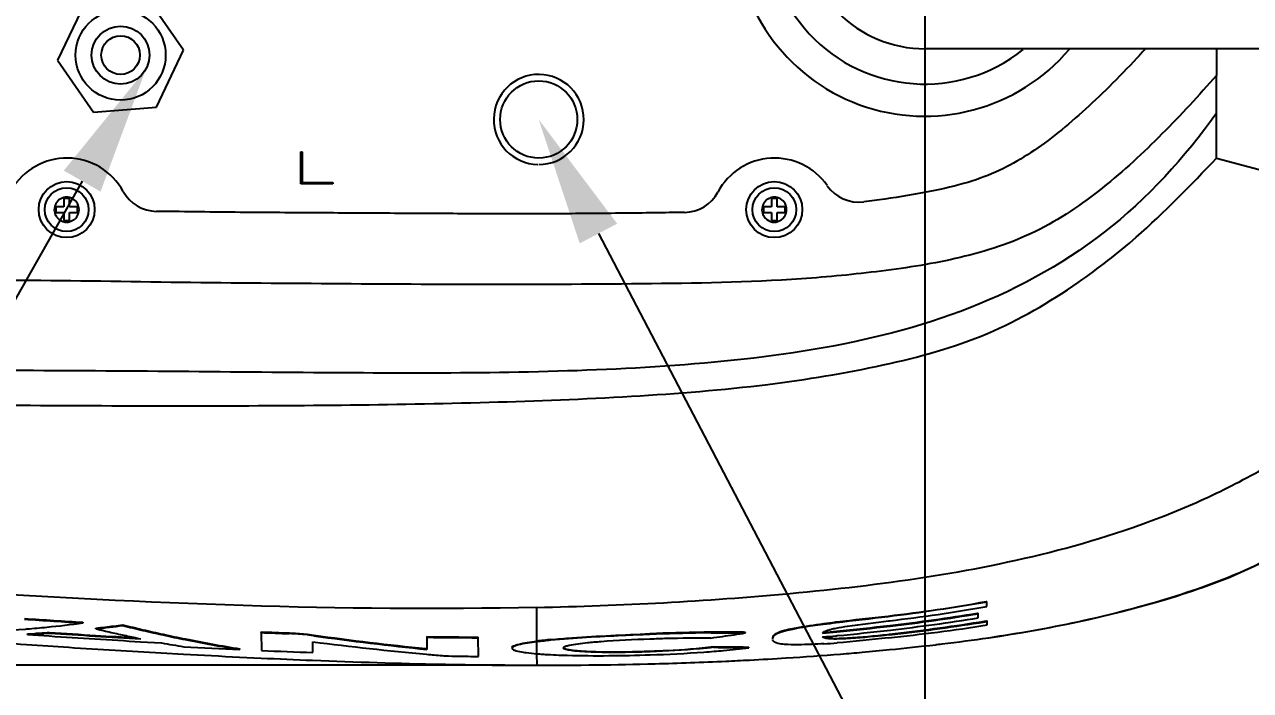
# Model space of a CAD drawing. Header units: millimetres. Extents: x 4061 to 8240, y 107 to 1541.
# Drawn here: x 6766.3 to 6823.4, y 634.3 to 665.3 of the extents above; entities that cross this region are included whole.
import ezdxf
from ezdxf import colors
from ezdxf.entities.mleader import LeaderData, LeaderLine
from ezdxf.math import Vec2, Vec3

# ---------------------------------------------------------------- set-up
doc = ezdxf.new("R2010")
doc.units = ezdxf.units.MM
doc.linetypes.add('CENTER2', pattern=[28.575, 19.05, -3.175, 3.175, -3.175])
doc.layers.add('中心线层', color=7, linetype='CENTER2', lineweight=0)
doc.layers.add('轮廓实线层', color=7, linetype='Continuous', lineweight=30)
doc.styles.add('思源黑', font='SourceHanSansCN-Normal.ttf')
doc.dimstyles.new('尺寸标注_3_10比例', dxfattribs={"dimtxt": 7, "dimasz": 6, "dimexe": 2, "dimexo": 1.5, "dimgap": 1, "dimtad": 1, "dimdec": 1, "dimlfac": 3.333333, "dimdsep": 46, "dimtxsty": '思源黑', "dimcen": 0.09, "dimadec": 0, "dimazin": 0, "dimtp": 0.01, "dimtm": 0.01, "dimtfac": 1, "dimtdec": 1, "dimtofl": 0, "dimtmove": 0, "dimatfit": 3, "dimfxl": 0, "dimtolj": 1, "dimarcsym": 0})

# ---------------------------------------------------------------- blocks, each defined once
blk = doc.blocks.new('*D1403')
at = {"layer": 'Defpoints', "color": 0}
for p in [(6673.255, 669.869), (6808.255, 669.869), (6808.255, 583.463)]:
    blk.add_point(p, dxfattribs=at)
at = {"layer": '轮廓实线层', "color": 0, "lineweight": -2}
for p, q in [((6673.255, 668.369), (6673.255, 581.463)), ((6808.255, 668.369), (6808.255, 581.463)), ((6679.255, 583.463), (6802.255, 583.463))]:
    blk.add_line(p, q, dxfattribs=at)
at = {"layer": '轮廓实线层', "color": 0}
for points in [[(6679.255, 584.463), (6679.255, 582.463), (6673.255, 583.463)], [(6802.255, 582.463), (6802.255, 584.463), (6808.255, 583.463)]]:
    blk.add_solid(points, dxfattribs=at)
at = {"layer": '轮廓实线层', "color": 0, "insert": (6740.755, 588.089), "char_height": 7, "attachment_point": 5, "style": '思源黑'}
blk.add_mtext('\\A1;450', dxfattribs=at)
blk = doc.blocks.new('*D1406')
at = {"layer": 'Defpoints', "color": 0}
for p in [(6808.255, 669.869), (6973.255, 669.869), (6973.255, 583.587)]:
    blk.add_point(p, dxfattribs=at)
at = {"layer": '轮廓实线层', "color": 0, "lineweight": -2}
for p, q in [((6808.255, 668.369), (6808.255, 581.587)), ((6973.255, 668.369), (6973.255, 581.587)), ((6814.255, 583.587), (6967.255, 583.587))]:
    blk.add_line(p, q, dxfattribs=at)
at = {"layer": '轮廓实线层', "color": 0}
for points in [[(6814.255, 584.587), (6814.255, 582.587), (6808.255, 583.587)], [(6967.255, 582.587), (6967.255, 584.587), (6973.255, 583.587)]]:
    blk.add_solid(points, dxfattribs=at)
at = {"layer": '轮廓实线层', "color": 0, "insert": (6890.755, 588.213), "char_height": 7, "attachment_point": 5, "style": '思源黑'}
blk.add_mtext('\\A1;\\A1;750', dxfattribs=at)
blk = doc.blocks.new('*D1413')
at = {"layer": 'Defpoints', "color": 0}
for p in [(6790.176, 704.306), (6595.76, 635.432), (6790.175, 635.432)]:
    blk.add_point(p, dxfattribs=at)
at = {"layer": '轮廓实线层', "color": 0, "lineweight": -2}
for p, q in [((6788.676, 704.306), (6593.76, 704.306)), ((6595.76, 698.306), (6595.76, 641.432)), ((6788.675, 635.432), (6593.76, 635.432))]:
    blk.add_line(p, q, dxfattribs=at)
at = {"layer": '轮廓实线层', "color": 0}
for points in [[(6596.76, 698.306), (6594.76, 698.306), (6595.76, 704.306)], [(6594.76, 641.432), (6596.76, 641.432), (6595.76, 635.432)]]:
    blk.add_solid(points, dxfattribs=at)
at = {"layer": '轮廓实线层', "color": 0, "insert": (6591.133, 669.869), "char_height": 7, "attachment_point": 5, "rotation": 90, "style": '思源黑'}
blk.add_mtext('\\A1;229.6', dxfattribs=at)

msp = doc.modelspace()

# ---------------------------------------------------------------- linework, layer by layer
for p, q in [((6769.082, 666.292), (6767.82, 663.631)), ((6773.69, 664.107), (6772.016, 666.529)), ((6772.428, 661.446), (6773.69, 664.107)), ((6983.755, 664.169), (6808.255, 664.169)), ((6821.868, 664.169), (6821.869, 662.922)), ((6767.82, 663.631), (6769.494, 661.208)), ((6821.869, 661.168), (6821.869, 662.922)), ((6769.494, 661.208), (6772.428, 661.446)), ((6821.868, 659.069), (6821.869, 661.168)), ((6779.155, 657.869), (6779.155, 659.369)), ((6779.155, 659.369), (6779.215, 659.369)), ((6779.215, 659.369), (6779.215, 657.929)), ((6821.868, 659.069), (6834.178, 655.768)), ((6780.655, 657.869), (6779.155, 657.869)), ((6779.215, 657.929), (6780.655, 657.929)), ((6780.655, 657.929), (6780.655, 657.869)), ((6768.113, 657.179), (6768.113, 656.796)), ((6768.368, 657.179), (6768.113, 657.179)), ((6768.368, 656.796), (6768.368, 657.179)), ((6801.113, 657.179), (6801.113, 656.796)), ((6801.368, 657.179), (6801.113, 657.179)), ((6801.368, 656.796), (6801.368, 657.179)), ((6767.73, 656.796), (6767.73, 656.541)), ((6768.113, 656.796), (6767.73, 656.796)), ((6767.73, 656.541), (6768.113, 656.541)), ((6768.113, 656.541), (6768.113, 656.159)), ((6768.75, 656.796), (6768.368, 656.796)), ((6768.368, 656.159), (6768.368, 656.541)), ((6768.368, 656.541), (6768.75, 656.541)), ((6768.75, 656.541), (6768.75, 656.796)), ((6800.73, 656.796), (6800.73, 656.541)), ((6801.113, 656.796), (6800.73, 656.796)), ((6800.73, 656.541), (6801.113, 656.541)), ((6801.113, 656.541), (6801.113, 656.159)), ((6801.75, 656.796), (6801.368, 656.796)), ((6801.368, 656.159), (6801.368, 656.541)), ((6801.368, 656.541), (6801.75, 656.541)), ((6801.75, 656.541), (6801.75, 656.796)), ((6768.113, 656.159), (6768.368, 656.159)), ((6801.113, 656.159), (6801.368, 656.159)), ((6790.166, 636.556), (6790.159, 638.128)), ((6811.114, 638.403), (6811.151, 638.409)), ((6811.151, 638.378), (6811.151, 638.409)), ((6811.153, 638.17), (6811.151, 638.378)), ((6806.574, 637.502), (6806.606, 637.506)), ((6810.722, 637.864), (6810.755, 637.869)), ((6810.755, 637.643), (6810.755, 637.869)), ((6811.132, 637.502), (6811.161, 637.507)), ((6811.161, 637.313), (6811.161, 637.507)), ((6766.316, 637.121), (6766.389, 637.127)), ((6766.412, 636.898), (6766.755, 636.919)), ((6767.439, 636.934), (6767.439, 636.964)), ((6769.002, 637.406), (6769.002, 637.436)), ((6769.606, 637.133), (6769.606, 637.163)), ((6770.858, 637.289), (6770.858, 637.319)), ((6777.31, 636.96), (6777.31, 636.99)), ((6777.31, 636.96), (6777.323, 636.122)), ((6778.62, 636.907), (6778.62, 636.938)), ((6799.897, 636.938), (6799.897, 636.968)), ((6804.139, 637.44), (6804.097, 637.435)), ((6766.412, 636.868), (6766.412, 636.898)), ((6766.412, 636.868), (6767.428, 636.799)), ((6771.69, 636.534), (6772.669, 636.478)), ((6779.662, 636.826), (6779.662, 636.856)), ((6779.662, 636.856), (6779.766, 636.841)), ((6779.762, 636.811), (6779.662, 636.826)), ((6779.724, 636.027), (6779.724, 636.528)), ((6785.041, 636.769), (6785.041, 636.173)), ((6787.431, 636.718), (6787.431, 636.748)), ((6787.444, 635.847), (6787.431, 636.717)), ((6790.17, 635.972), (6790.167, 636.526)), ((6795.44, 636.87), (6795.44, 636.901)), ((6801.16, 636.668), (6801.16, 636.665)), ((6804.127, 636.811), (6804.168, 636.815)), ((6804.139, 636.658), (6804.139, 636.689)), ((6806.543, 636.875), (6806.615, 636.883)), ((6806.615, 636.853), (6806.547, 636.845)), ((6806.615, 636.853), (6806.615, 636.883)), ((6772.649, 636.01), (6773.681, 635.952)), ((6776.297, 635.818), (6777.307, 635.77)), ((6776.312, 636.169), (6776.312, 636.199)), ((6784.984, 636.208), (6785.041, 636.203)), ((6789.014, 636.234), (6789.015, 636.223)), ((6789.015, 636.223), (6789.015, 636.216)), ((6790.175, 635.435), (6790.17, 635.972)), ((6791.394, 636.241), (6791.392, 636.248)), ((6798.41, 636.27), (6798.41, 636.301)), ((6800.06, 636.252), (6800.06, 636.282)), ((6790.023, 635.432), (6790.175, 635.432))]:
    msp.add_line(p, q)
for centre, radius in [((6770.755, 663.869), 2.1), ((6770.755, 663.869), 1.35), ((6770.755, 663.869), 0.9), ((6790.255, 660.869), 1.8), ((6768.24, 656.669), 1.305), ((6768.24, 656.669), 1.02), ((6801.24, 656.669), 1.305), ((6801.24, 656.669), 1.02)]:
    msp.add_circle(centre, radius)
for centre, radius, start, end in [((6808.255, 669.869), 8.85, 40.2398, 319.7551), ((6808.255, 669.869), 7.35, 51.2685, 308.6915), ((6808.255, 669.869), 5.7, 90.2254, 270.2254), ((6790.255, 660.869), 2.1, 270, 268.7143), ((6768.252, 656.069), 3, 28.8846, 149.5227), ((6801.252, 656.069), 3, 34.885, 151.7409), ((6772.455, 658.387), 1.8, 208.8846, 269.1736), ((6805.189, 658.814), 1.8, 214.885, 277.1264), ((6768.239, 656.671), 0.574, 115.1467, 129.0356), ((6768.239, 656.663), 0.583, 67.9495, 76.1017), ((6768.239, 656.668), 0.578, 6.5397, 37.1117), ((6797.024, 658.341), 1.8, 271.0896, 331.7409), ((6801.239, 656.671), 0.574, 115.1467, 129.0356), ((6801.239, 656.663), 0.583, 67.9495, 76.1017), ((6801.239, 656.668), 0.578, 6.5397, 37.1117), ((6768.257, 656.674), 0.594, 214.9713, 221.6162), ((6801.257, 656.674), 0.594, 214.9713, 221.6162), ((6798.222, 1110.44), 473.905, 266.13455, 266.46496), ((6798.22, 1110.404), 473.899, 266.13477, 266.46519), ((6796.422, 724.79), 88.095, 276.6559, 279.34125), ((6796.435, 724.696), 88.03, 276.65491, 279.36179), ((6796.446, 725.894), 89.403, 276.55907, 279.20942), ((6798.952, 711.559), 75.052, 279.07156, 279.3396), ((6761.06, 700.273), 63.37, 272.56816, 274.75812), ((6761.236, 697.94), 61.031, 274.84312, 275.71681), ((6762.773, 701.46), 64.695, 273.22438, 274.13617), ((6762.802, 701.054), 64.257, 273.527, 274.13816), ((6761.331, 697.016), 60.102, 275.71432, 277.33206), ((6799.371, 1114.983), 479.084, 266.17826, 266.43565), ((6798.25, 1097.528), 461.623, 266.17297, 266.70261), ((6763.011, 695.184), 58.424, 276.48156, 277.71844), ((6763.029, 695.056), 58.265, 276.48142, 276.89208), ((6784.081, 697.477), 62.056, 256.51091, 257.18023), ((6763.001, 695.285), 58.496, 276.89248, 277.71881), ((6783.916, 696.753), 61.313, 257.18072, 257.84819), ((6786.927, 701.515), 66.177, 255.94667, 256.78491), ((6786.745, 700.769), 65.439, 255.94876, 256.79031), ((6786.6, 700.148), 64.801, 256.79032, 257.6541), ((6786.582, 700.044), 64.666, 256.78493, 257.63953), ((6790.554, 953.055), 316.342, 267.6006, 267.83814), ((6790.553, 953.041), 316.359, 267.60081, 267.83833), ((6799.55, 534.598), 102.385, 90.93976, 92.30062), ((6799.549, 534.57), 102.383, 90.93939, 92.30019), ((6799.03, 563.442), 73.536, 90.57307, 90.90381), ((6799.03, 563.401), 73.547, 90.57249, 90.9035), ((6784.544, 737.48), 101.707, 278.37726, 278.68208), ((6791.832, 766.097), 129.688, 275.15867, 275.45023), ((6812.805, 568.219), 69.731, 97.1471, 97.65246), ((6811.902, 575.228), 62.695, 97.15096, 97.67538), ((6791.859, 765.807), 129.367, 275.17894, 275.45051), ((6793.494, 749.096), 112.576, 275.42999, 276.7025), ((6793.494, 749.093), 112.604, 275.42993, 276.70246), ((6793.534, 750.439), 114.121, 275.34634, 276.60393), ((6796.508, 727.535), 91.213, 276.3619, 279.00564), ((6796.506, 727.548), 91.257, 276.3599, 279.00528), ((6798.966, 711.476), 74.998, 279.07113, 279.35854), ((6806.904, 1228.084), 593.068, 265.86226, 266.081298), ((6804.49, 1192.891), 557.792, 266.08162, 266.28438), ((6798.957, 1108.606), 472.859, 266.17681, 266.69425), ((6797.432, 1083.76), 447.801, 266.4349, 266.67984), ((6784, 697.153), 61.722, 257.84977, 258.50305), ((6784.914, 703.434), 68.066, 259.63653, 260.51448), ((6786.458, 699.49), 64.099, 257.64158, 258.58473), ((6786.577, 700.052), 64.703, 257.65532, 258.5795), ((6786.891, 701.668), 66.348, 258.59026, 260.82524), ((6786.888, 701.723), 66.372, 258.6024, 260.83134), ((6797.402, 774.062), 138.666, 262.67575, 264.87754), ((6798.444, 769.065), 133.567, 261.95958, 264.24072), ((6798.443, 769.072), 133.543, 261.96046, 264.21574), ((6788.278, 869.267), 232.521, 269.20229, 269.79121), ((6788.279, 869.267), 232.551, 269.20236, 269.79121), ((6793.317, 611.621), 25.134, 95.7343, 97.2014), ((6793.319, 611.571), 25.153, 95.733, 97.1991), ((6784.363, 738.71), 102.951, 277.77137, 278.37707), ((6791.846, 768), 131.763, 275.07239, 275.34831), ((6801.348, 675.961), 39.587, 273.1972, 274.0846), ((6795.808, 746.359), 110.726, 275.60169, 276.72198), ((6796.759, 738.105), 102.417, 276.73445, 276.90068), ((6798.652, 722.867), 87.063, 276.86852, 278.31613), ((6801.574, 1147.478), 512.286, 266.28066, 266.76318), ((6798.498, 1092.717), 457.438, 266.89011, 267.21814), ((6794.643, 1030.689), 394.946, 266.95979, 267.33964), ((6795.114, 1020.595), 385.237, 267.35066, 267.70825), ((6791.574, 966.733), 330.918, 267.53165, 267.94774), ((6798.042, 780.99), 145.623, 264.86984, 265.15654), ((6789.431, 881.1), 245.261, 269.31439, 269.53579), ((6791.57, 652.239), 16.328, 265.0809, 265.5094), ((6791.797, 655.175), 19.272, 265.5211, 266.2989), ((6793.653, 696.38), 60.485, 271.70535, 274.07342), ((6794.437, 684.948), 49.025, 274.1085, 274.6849), ((6799.955, 730.652), 94.364, 269.06166, 269.72904), ((6800.756, 770.476), 134.226, 268.99866, 269.70311), ((6791.676, 797.078), 161.618, 272.98182, 273.59041), ((6792.678, 781.351), 145.859, 273.58442, 274.5838), ((6793.576, 769.914), 134.387, 274.59185, 275.02128), ((6794.461, 759.912), 124.346, 275.01866, 275.61002), ((6792.044, 940.642), 305.225, 267.68389, 268.8152), ((6790.849, 887.889), 252.459, 268.83884, 269.49534), ((6790.552, 855.945), 220.513, 269.49961, 269.86277), ((6790.336, 837.223), 201.788, 269.95448, 271.51781), ((6790.931, 812.619), 177.177, 271.53628, 272.60375), ((6791.296, 804.194), 168.744, 272.60966, 272.98499)]:
    msp.add_arc(centre, radius, start, end)
for points, knots in [([(6818.55, 664.165), (6818.417, 664.02), (6817.858, 663.411), (6816.888, 662.413), (6815.596, 661.186), (6814.326, 660.107), (6813.037, 659.181), (6811.719, 658.45), (6810.277, 657.904), (6808.487, 657.489), (6806.78, 657.209), (6805.742, 657.069), (6805.413, 657.028)], [0, 0, 0, 0, 0.03494, 0.147901, 0.253872, 0.359914, 0.46638, 0.575637, 0.690126, 0.81175, 0.940411, 1, 1, 1, 1]), ([(6821.868, 662.922), (6821.04, 661.993), (6819.357, 660.156), (6816.614, 657.622), (6813.509, 655.49), (6809.918, 654.341), (6806.229, 653.769), (6801.27, 653.288), (6795.042, 653.197), (6787.575, 653.161), (6780.105, 653.215), (6772.637, 653.269), (6767.658, 653.369), (6765.168, 653.369)], [0, 0, 0, 0, 0.062512, 0.125012, 0.187432, 0.249817, 0.312324, 0.374836, 0.49986, 0.624894, 0.74993, 0.874964, 1, 1, 1, 1]), ([(6821.869, 661.168), (6820.39, 659.094), (6816.885, 655.264), (6810.049, 651.611), (6802.656, 649.911), (6792.861, 649.022), (6780.387, 649.037), (6770.395, 649.161), (6765.235, 649.168)], [0, 0, 0, 0, 0.126876, 0.253854, 0.379455, 0.502272, 0.743031, 1, 1, 1, 1]), ([(6715.574, 648.41), (6723.803, 648.193), (6738.259, 647.886), (6757.786, 647.601), (6773.68, 647.494), (6785.565, 647.577), (6794.498, 647.924), (6800.646, 648.407), (6806.21, 649.312), (6811.196, 650.666), (6815.075, 652.936), (6818.647, 655.707), (6820.65, 657.811), (6821.869, 659.069)], [0, 0, 0, 0, 0.225586, 0.396207, 0.535119, 0.661156, 0.721814, 0.780094, 0.829949, 0.87629, 0.920629, 0.952023, 1, 1, 1, 1]), ([(6797.058, 656.542), (6796.878, 656.538), (6795.745, 656.518), (6793.608, 656.49), (6790.605, 656.471), (6787.454, 656.474), (6784.131, 656.491), (6780.636, 656.512), (6776.991, 656.533), (6774.245, 656.562), (6772.702, 656.584), (6772.423, 656.588), (6772.42, 656.588)], [0, 0, 0, 0, 0.022068, 0.139017, 0.260937, 0.388899, 0.523522, 0.6647, 0.812315, 0.966094, 0.999647, 1, 1, 1, 1]), ([(6768.164, 656.091), (6768.177, 656.088), (6768.202, 656.084), (6768.228, 656.088), (6768.24, 656.092)], [0, 0, 0, 0, 0.507427, 1, 1, 1, 1]), ([(6768.24, 656.092), (6768.252, 656.088), (6768.277, 656.084), (6768.302, 656.088), (6768.314, 656.091)], [0, 0, 0, 0, 0.493074, 1, 1, 1, 1]), ([(6768.471, 656.146), (6768.485, 656.152), (6768.514, 656.163), (6768.542, 656.178), (6768.555, 656.186)], [0, 0, 0, 0, 0.502353, 1, 1, 1, 1]), ([(6768.555, 656.186), (6768.565, 656.192), (6768.586, 656.205), (6768.605, 656.22), (6768.614, 656.228)], [0, 0, 0, 0, 0.497104, 1, 1, 1, 1]), ([(6801.164, 656.091), (6801.177, 656.088), (6801.202, 656.084), (6801.228, 656.088), (6801.24, 656.092)], [0, 0, 0, 0, 0.507427, 1, 1, 1, 1]), ([(6801.24, 656.092), (6801.252, 656.088), (6801.277, 656.084), (6801.302, 656.088), (6801.314, 656.091)], [0, 0, 0, 0, 0.493074, 1, 1, 1, 1]), ([(6801.471, 656.146), (6801.485, 656.152), (6801.514, 656.163), (6801.542, 656.178), (6801.555, 656.186)], [0, 0, 0, 0, 0.502353, 1, 1, 1, 1]), ([(6801.555, 656.186), (6801.565, 656.192), (6801.586, 656.205), (6801.605, 656.22), (6801.614, 656.228)], [0, 0, 0, 0, 0.497104, 1, 1, 1, 1]), ([(6790.159, 638.128), (6794.107, 638.212), (6802.247, 638.64), (6812.509, 640.021), (6819.607, 642.349), (6823.493, 644.231), (6826.262, 645.911), (6828.836, 647.876), (6831.692, 651.062), (6833.267, 653.862), (6834.176, 655.767)], [0, 0, 0, 0, 0.236135, 0.487592, 0.616274, 0.680883, 0.745441, 0.809762, 0.873754, 1, 1, 1, 1]), ([(6811.244, 636.72), (6812.635, 636.924), (6815.406, 637.409), (6819.488, 638.46), (6823.484, 639.849), (6827.128, 642.015), (6829.884, 644.191), (6832.065, 645.965), (6833.47, 647.557), (6834.493, 649.41), (6835.584, 652), (6836.234, 654.009), (6836.629, 655.357)], [0, 0, 0, 0, 0.12504, 0.250069, 0.37505, 0.499991, 0.625001, 0.687526, 0.749978, 0.812463, 0.874978, 1, 1, 1, 1]), ([(6811.251, 636.719), (6814.031, 637.123), (6818.172, 637.984), (6823.501, 639.838), (6827.145, 642.009), (6829.904, 644.184), (6832.089, 645.955), (6833.494, 647.549), (6834.516, 649.404), (6835.609, 651.995), (6836.257, 654.005), (6836.653, 655.353)], [0, 0, 0, 0, 0.249927, 0.374966, 0.499952, 0.624962, 0.68749, 0.749964, 0.812466, 0.874975, 1, 1, 1, 1]), ([(6790.159, 638.128), (6781.04, 637.934), (6762.819, 638.682), (6735.682, 641.022), (6713.225, 643.658), (6695.423, 646.169), (6686.583, 647.576), (6682.201, 648.416)], [0, 0, 0, 0, 0.252046, 0.503201, 0.752723, 0.876712, 1, 1, 1, 1]), ([(6804.133, 637.168), (6804.306, 637.202), (6805.117, 637.331), (6805.933, 637.425), (6806.574, 637.502)], [0, 0, 0, 0, 0.214802, 1, 1, 1, 1]), ([(6778.62, 636.938), (6778.719, 636.934), (6779.066, 636.916), (6779.414, 636.892), (6779.662, 636.856)], [0, 0, 0, 0, 0.28274, 1, 1, 1, 1]), ([(6779.662, 636.826), (6779.591, 636.836), (6779.245, 636.876), (6778.897, 636.897), (6778.62, 636.907)], [0, 0, 0, 0, 0.204631, 1, 1, 1, 1]), ([(6799.897, 636.968), (6799.775, 636.971), (6799.241, 636.98), (6798.707, 636.979), (6798.295, 636.975)], [0, 0, 0, 0, 0.228263, 1, 1, 1, 1]), ([(6798.295, 636.945), (6798.439, 636.946), (6798.973, 636.95), (6799.507, 636.947), (6799.897, 636.938)], [0, 0, 0, 0, 0.270096, 1, 1, 1, 1]), ([(6803.528, 637.361), (6803.105, 637.304), (6802.396, 637.196), (6801.661, 637.06), (6801.16, 636.85), (6801.16, 636.699)], [0, 0, 0, 0, 0.510842, 0.818929, 1, 1, 1, 1]), ([(6803.52, 637.329), (6802.864, 637.241), (6802.178, 637.174), (6801.186, 636.859), (6801.162, 636.697)], [0, 0, 0, 0, 0.801772, 1, 1, 1, 1]), ([(6803.493, 636.934), (6803.501, 636.947), (6803.584, 637.031), (6803.704, 637.062), (6803.8, 637.089)], [0, 0, 0, 0, 0.135808, 1, 1, 1, 1]), ([(6803.8, 637.089), (6803.823, 637.096), (6803.933, 637.126), (6804.044, 637.15), (6804.133, 637.168)], [0, 0, 0, 0, 0.208598, 1, 1, 1, 1]), ([(6790.167, 636.526), (6789.878, 636.49), (6789.493, 636.433), (6789.136, 636.337), (6789.013, 636.268), (6789.013, 636.234)], [0, 0, 0, 0, 0.722899, 0.914598, 1, 1, 1, 1]), ([(6789.013, 636.264), (6789.013, 636.296), (6789.072, 636.33), (6789.115, 636.35), (6789.133, 636.357)], [0, 0, 0, 0, 0.627975, 1, 1, 1, 1]), ([(6789.133, 636.357), (6789.185, 636.378), (6789.524, 636.475), (6789.874, 636.519), (6790.166, 636.556)], [0, 0, 0, 0, 0.159993, 1, 1, 1, 1]), ([(6790.806, 636.629), (6791.139, 636.661), (6792.681, 636.785), (6794.228, 636.854), (6795.44, 636.901)], [0, 0, 0, 0, 0.216251, 1, 1, 1, 1]), ([(6795.44, 636.87), (6795.019, 636.854), (6793.473, 636.789), (6791.927, 636.708), (6790.806, 636.599)], [0, 0, 0, 0, 0.272161, 1, 1, 1, 1]), ([(6791.507, 636.32), (6791.561, 636.338), (6791.897, 636.419), (6792.24, 636.459), (6792.528, 636.49)], [0, 0, 0, 0, 0.162205, 1, 1, 1, 1]), ([(6792.528, 636.49), (6792.74, 636.511), (6793.71, 636.591), (6794.682, 636.64), (6795.442, 636.666)], [0, 0, 0, 0, 0.218692, 1, 1, 1, 1]), ([(6795.442, 636.666), (6795.699, 636.677), (6796.646, 636.707), (6797.594, 636.722), (6798.284, 636.705)], [0, 0, 0, 0, 0.271903, 1, 1, 1, 1]), ([(6801.162, 636.697), (6801.161, 636.692), (6801.16, 636.683), (6801.16, 636.673), (6801.16, 636.668)], [0, 0, 0, 0, 0.503975, 1, 1, 1, 1]), ([(6801.716, 636.409), (6801.614, 636.417), (6801.429, 636.425), (6801.162, 636.535), (6801.16, 636.641)], [0, 0, 0, 0, 0.491559, 1, 1, 1, 1]), ([(6803.556, 636.436), (6803.366, 636.425), (6802.754, 636.397), (6802.138, 636.376), (6801.716, 636.409)], [0, 0, 0, 0, 0.310075, 1, 1, 1, 1]), ([(6804.139, 636.658), (6803.978, 636.657), (6803.769, 636.659), (6803.532, 636.709), (6803.495, 636.753)], [0, 0, 0, 0, 0.736813, 1, 1, 1, 1]), ([(6803.528, 636.757), (6803.537, 636.752), (6803.557, 636.742), (6803.578, 636.735), (6803.59, 636.731)], [0, 0, 0, 0, 0.447447, 1, 1, 1, 1]), ([(6803.59, 636.731), (6803.636, 636.718), (6803.706, 636.707), (6803.776, 636.7), (6803.798, 636.698)], [0, 0, 0, 0, 0.681773, 1, 1, 1, 1]), ([(6803.798, 636.698), (6803.821, 636.696), (6803.935, 636.689), (6804.049, 636.688), (6804.139, 636.689)], [0, 0, 0, 0, 0.205646, 1, 1, 1, 1]), ([(6804.139, 636.689), (6804.311, 636.69), (6805.115, 636.726), (6805.916, 636.805), (6806.543, 636.875)], [0, 0, 0, 0, 0.214138, 1, 1, 1, 1]), ([(6806.547, 636.845), (6806.332, 636.821), (6805.531, 636.739), (6804.728, 636.663), (6804.139, 636.658)], [0, 0, 0, 0, 0.268595, 1, 1, 1, 1]), ([(6785.747, 635.887), (6785.798, 635.882), (6786.047, 635.866), (6786.297, 635.859), (6786.496, 635.856)], [0, 0, 0, 0, 0.204703, 1, 1, 1, 1]), ([(6789.014, 636.216), (6789.014, 636.185), (6789.075, 636.155), (6789.117, 636.138), (6789.135, 636.132)], [0, 0, 0, 0, 0.627295, 1, 1, 1, 1]), ([(6789.135, 636.132), (6789.159, 636.123), (6789.286, 636.086), (6789.417, 636.063), (6789.523, 636.046)], [0, 0, 0, 0, 0.192586, 1, 1, 1, 1]), ([(6789.523, 636.046), (6789.569, 636.039), (6789.784, 636.009), (6790, 635.987), (6790.17, 635.972)], [0, 0, 0, 0, 0.215271, 1, 1, 1, 1]), ([(6790.553, 635.943), (6790.897, 635.922), (6792.53, 635.86), (6794.165, 635.881), (6795.453, 635.922)], [0, 0, 0, 0, 0.211352, 1, 1, 1, 1]), ([(6791.393, 636.248), (6791.393, 636.263), (6791.438, 636.297), (6791.478, 636.31), (6791.507, 636.32)], [0, 0, 0, 0, 0.333354, 1, 1, 1, 1]), ([(6795.45, 636.063), (6794.932, 636.045), (6793.962, 636.024), (6792.817, 636.036), (6792.085, 636.079), (6791.717, 636.121), (6791.52, 636.163), (6791.398, 636.209), (6791.394, 636.241)], [0, 0, 0, 0, 0.380968, 0.713434, 0.836864, 0.923959, 0.976858, 1, 1, 1, 1]), ([(6791.397, 636.261), (6791.425, 636.208), (6791.657, 636.172), (6791.832, 636.138), (6791.969, 636.124)], [0, 0, 0, 0, 0.301567, 1, 1, 1, 1]), ([(6791.969, 636.124), (6792.015, 636.119), (6792.229, 636.1), (6792.443, 636.089), (6792.612, 636.082)], [0, 0, 0, 0, 0.215266, 1, 1, 1, 1]), ([(6792.612, 636.082), (6792.82, 636.073), (6793.766, 636.05), (6794.713, 636.068), (6795.45, 636.093)], [0, 0, 0, 0, 0.220658, 1, 1, 1, 1]), ([(6795.45, 636.093), (6795.719, 636.102), (6796.707, 636.146), (6797.695, 636.216), (6798.41, 636.301)], [0, 0, 0, 0, 0.272357, 1, 1, 1, 1]), ([(6798.41, 636.27), (6798.195, 636.245), (6797.21, 636.146), (6796.222, 636.089), (6795.45, 636.063)], [0, 0, 0, 0, 0.219108, 1, 1, 1, 1]), ([(6798.441, 636.086), (6798.586, 636.098), (6799.127, 636.145), (6799.666, 636.202), (6800.06, 636.252)], [0, 0, 0, 0, 0.268689, 1, 1, 1, 1])]:
    msp.add_open_spline(points, degree=3, knots=knots)
for points in [[(6767.877, 657.117), (6767.727, 656.995), (6767.639, 656.766), (6767.671, 656.575)], [(6768.24, 657.246), (6768.156, 657.246), (6768.071, 657.226), (6767.995, 657.191)], [(6768.379, 657.229), (6768.334, 657.24), (6768.287, 657.246), (6768.24, 657.246)], [(6768.7, 657.017), (6768.639, 657.098), (6768.552, 657.165), (6768.458, 657.203)], [(6800.877, 657.117), (6800.727, 656.995), (6800.639, 656.766), (6800.671, 656.575)], [(6801.24, 657.246), (6801.156, 657.246), (6801.071, 657.226), (6800.995, 657.191)], [(6801.379, 657.229), (6801.334, 657.24), (6801.287, 657.246), (6801.24, 657.246)], [(6801.7, 657.017), (6801.639, 657.098), (6801.552, 657.165), (6801.458, 657.203)], [(6767.671, 656.575), (6767.685, 656.489), (6767.721, 656.405), (6767.771, 656.333)], [(6768.614, 656.228), (6768.753, 656.345), (6768.834, 656.554), (6768.813, 656.734)], [(6800.671, 656.575), (6800.685, 656.489), (6800.721, 656.405), (6800.771, 656.333)], [(6801.614, 656.228), (6801.753, 656.345), (6801.834, 656.554), (6801.813, 656.734)], [(6767.813, 656.279), (6767.902, 656.18), (6768.035, 656.121), (6768.164, 656.091)], [(6768.314, 656.091), (6768.368, 656.103), (6768.419, 656.126), (6768.471, 656.146)], [(6800.813, 656.279), (6800.902, 656.18), (6801.035, 656.121), (6801.164, 656.091)], [(6801.314, 656.091), (6801.368, 656.103), (6801.419, 656.126), (6801.471, 656.146)], [(6806.55, 637.713), (6808.077, 637.898), (6809.599, 638.133), (6811.114, 638.403)], [(6811.151, 638.378), (6809.625, 638.107), (6808.088, 637.9), (6806.55, 637.713)], [(6806.606, 637.506), (6808.127, 637.688), (6809.644, 637.905), (6811.153, 638.17)], [(6806.55, 637.698), (6805.743, 637.6), (6804.936, 637.51), (6804.129, 637.408)], [(6806.548, 637.713), (6805.746, 637.616), (6804.941, 637.54), (6804.139, 637.44)], [(6806.562, 636.711), (6808.099, 636.88), (6809.635, 637.066), (6811.161, 637.313)], [(6806.561, 636.711), (6805.764, 636.623), (6804.967, 636.532), (6804.168, 636.475)], [(6799.509, 636.289), (6799.693, 636.288), (6799.876, 636.283), (6800.06, 636.282)]]:
    msp.add_open_spline(points, degree=3)
at = {"layer": '中心线层'}
msp.add_line((6808.255, 688.665), (6808.255, 662.123), dxfattribs=at)

# ---------------------------------------------------------------- dimensions: what is measured, and where the dimension line sits
at = {"layer": '轮廓实线层'}
dim = msp.add_linear_dim(base=(6595.76, 635.432), p1=(6790.176, 704.306), p2=(6790.175, 635.432), angle=90, dimstyle='尺寸标注_3_10比例', dxfattribs=at)
dim.commit()
dim.dimension.update_dxf_attribs({"geometry": '*D1413', "text_midpoint": (6595.76, 669.869), "dimtype": 160})
dim = msp.add_linear_dim(base=(6808.255, 583.463), p1=(6673.255, 669.869), p2=(6808.255, 669.869), dimstyle='尺寸标注_3_10比例', dxfattribs=at)
dim.commit()
dim.dimension.update_dxf_attribs({"geometry": '*D1403', "text_midpoint": (6740.755, 588.089)})
dim = msp.add_linear_dim(base=(6973.255, 583.587), p1=(6808.255, 669.869), p2=(6973.255, 669.869), text='\\A1;750', dimstyle='尺寸标注_3_10比例', override={"dimtxsty": '思源黑'}, dxfattribs=at)
dim.commit()
dim.dimension.update_dxf_attribs({"geometry": '*D1406', "text_midpoint": (6890.755, 588.213)})

# ---------------------------------------------------------------- leaders
ml = msp.add_multileader_mtext('Standard')
ml.set_content('{\\C7;user air duct }4{\\C256;(φ6 blue}', style='思源黑')
ml.set_leader_properties()
ml.build(insert=Vec2(0, 0))
ml.multileader.update_dxf_attribs({"text_left_attachment_type": 5, "text_right_attachment_type": 5, "dogleg_length": 1, "arrow_head_size": 6})
ctx = ml.context
ctx.base_point, ctx.char_height, ctx.arrow_head_size, ctx.plane_origin = Vec3(6600.844, 544.249), 7, 6, Vec3(6683.884, 505.606)
ctx.left_attachment, ctx.right_attachment, ctx.text_align_type = 5, 5, 2
notes = []
notes.append((ctx, [(0, (1, 1, 0), (6704.129, 544.249), (-1, 0), 1, [(0, [(6771.934, 663.21)], 0, [])])]))
ctx.mtext.insert, ctx.mtext.alignment, ctx.mtext.flow_direction = Vec3(6701.129, 553.957), 3, 5
ml = msp.add_multileader_mtext('Standard')
ml.set_content('{\\C256;Brake button}', style='思源黑')
ml.set_leader_properties()
ml.build(insert=Vec2(0, 0))
ml.multileader.update_dxf_attribs({"text_left_attachment_type": 5, "text_right_attachment_type": 5, "dogleg_length": 1, "arrow_head_size": 6})
ctx = ml.context
ctx.base_point, ctx.char_height, ctx.arrow_head_size, ctx.plane_origin = Vec3(6822.06, 602.079), 7, 6, Vec3(6791.697, 678.14)
ctx.left_attachment, ctx.right_attachment = 5, 5
notes.append((ctx, [(0, (1, 1, 0), (6821.06, 602.079), (1, 0), 1, [(0, [(6790.255, 660.869)], 0, [])])]))
ctx.mtext.insert, ctx.mtext.flow_direction = Vec3(6824.06, 609.816), 5
for ctx, leaders in notes:
    for number, flags, end, landing, length, lines in leaders:
        leader = LeaderData()
        leader.index, (leader.has_last_leader_line, leader.has_dogleg_vector, leader.attachment_direction) = number, flags
        leader.last_leader_point, leader.dogleg_vector, leader.dogleg_length = Vec3(end), Vec3(landing), length
        for number, points, colour, breaks in lines:
            line = LeaderLine()
            line.index, line.vertices, line.color, line.breaks = number, Vec3.list(points), colors.encode_raw_color(colour), breaks
            leader.lines.append(line)
        ctx.leaders.append(leader)

doc.saveas('drawing.dxf')
